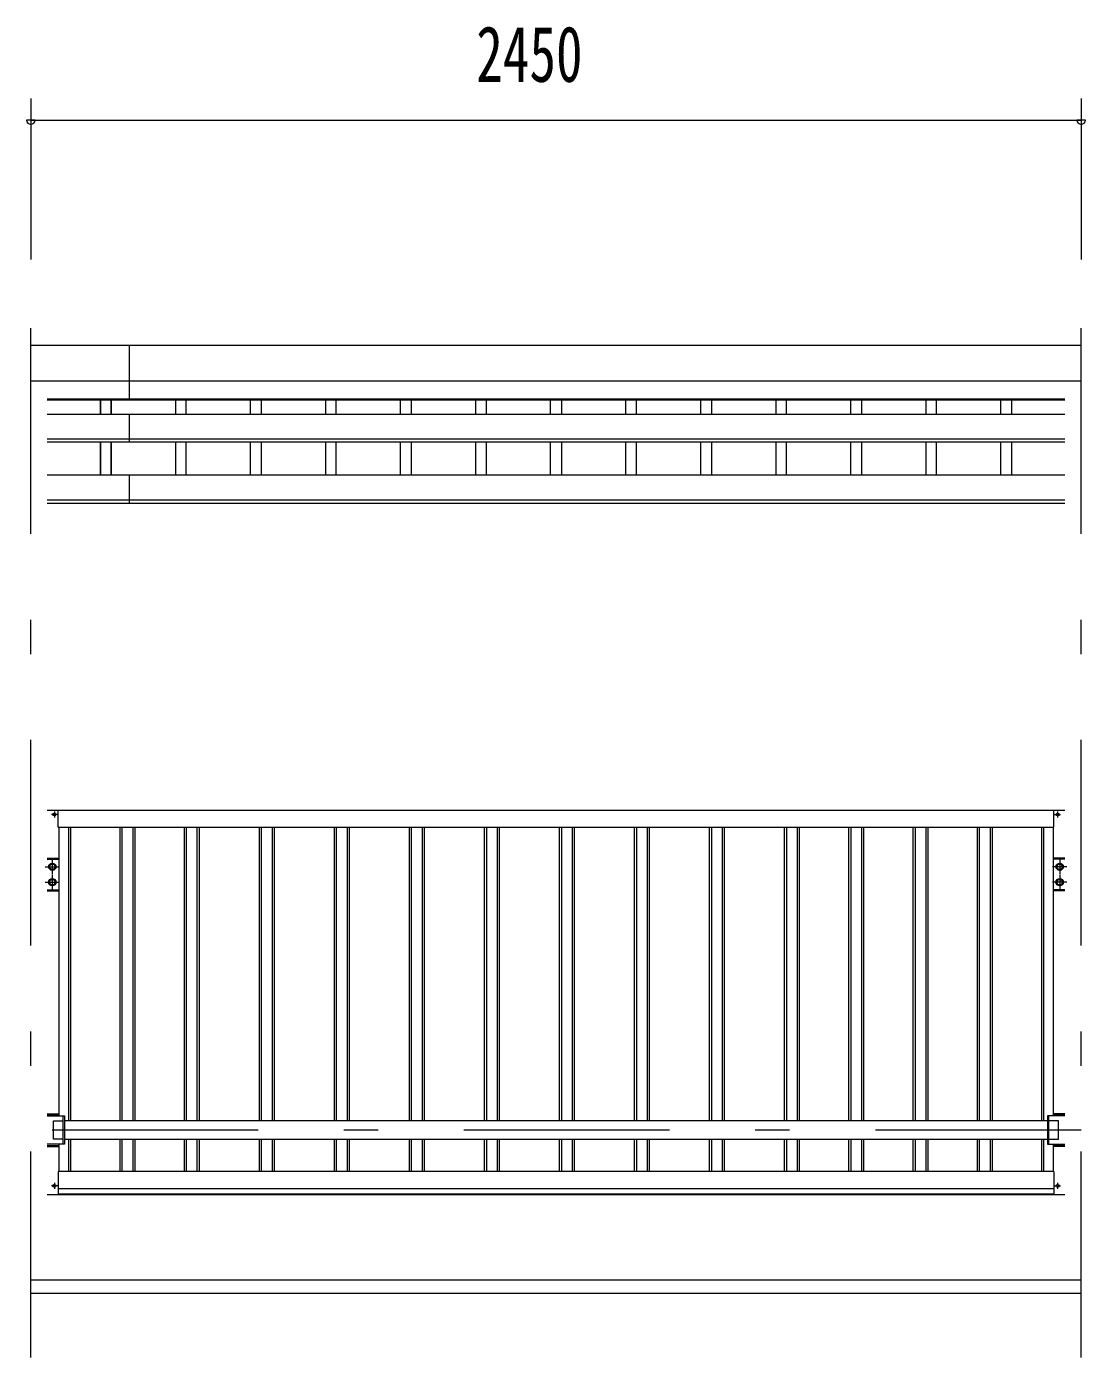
# Model space of a CAD drawing. Units: millimetres, scale not verified. Extents: x -23102 to 23102, y -10142 to 10142.
# Drawn here: x -14801 to -12331, y 1687 to 4790 of the extents above; entities that cross this region are included whole.
import ezdxf
from ezdxf.enums import TextEntityAlignment as Align

# ---------------------------------------------------------------- set-up
doc = ezdxf.new("R2010")
doc.units = ezdxf.units.MM
doc.header["$LTSCALE"] = 40
doc.linetypes.add('USER3', pattern=[24, 12, -5, 2, -5])
for name, color, linetype, lineweight in [('0-2_1-0BOLD', 7, 'Continuous', 18), ('0-3_1-2CENTER', 3, 'USER3', 18), ('0-4_1-4THIN', 4, 'Continuous', 18), ('0-5_1-5DIM', 3, 'Continuous', 18)]:
    doc.layers.add(name, color=color, linetype=linetype, lineweight=lineweight)
doc.styles.add('ＭＳ ゴシック', font='')
doc.styles.get('ＭＳ ゴシック').set_extended_font_data('MS Gothic')

msp = doc.modelspace()

# ---------------------------------------------------------------- linework, layer by layer
at = {"layer": '0-2_1-0BOLD'}
for p, q in [((-14790.69, 4047.36), (-12340.69, 4047.36)), ((-14560.69, 3918.97), (-14560.69, 4047.36)), ((-12340.69, 3963.71), (-14790.69, 3963.71)), ((-14752.54, 3922.52), (-12378.84, 3922.52)), ((-12378.84, 3918.97), (-14752.54, 3918.97)), ((-14752.54, 3886.76), (-12378.84, 3886.76)), ((-14560.69, 3822.03), (-14560.69, 3886.76)), ((-12378.84, 3827.93), (-14752.54, 3827.93)), ((-14752.54, 3822.03), (-12378.84, 3822.03)), ((-12378.84, 3744.31), (-14752.54, 3744.31)), ((-14560.69, 3678.33), (-14560.69, 3744.31)), ((-14752.54, 3686.67), (-12378.84, 3686.67)), ((-12378.84, 3678.33), (-14752.54, 3678.33)), ((-14752.54, 2963.17), (-12378.82, 2963.17)), ((-14736.36, 2953.38), (-14736.95, 2953.99)), ((-14736.36, 2952.96), (-14736.95, 2952.35)), ((-14735.9, 2953.84), (-14736.51, 2954.43)), ((-14735.9, 2952.51), (-14736.51, 2951.92)), ((-14735.48, 2953.84), (-14734.87, 2954.43)), ((-14735.48, 2952.51), (-14734.87, 2951.92)), ((-14735.02, 2953.38), (-14734.43, 2953.99)), ((-14735.02, 2952.96), (-14734.43, 2952.35)), ((-14727.29, 2923.17), (-14727.29, 2963.17)), ((-12404.07, 2923.17), (-12404.07, 2963.17)), ((-12396.34, 2953.38), (-12396.93, 2953.99)), ((-12396.34, 2952.96), (-12396.93, 2952.35)), ((-12395.88, 2953.84), (-12396.49, 2954.43)), ((-12395.88, 2952.51), (-12396.49, 2951.92)), ((-12395.46, 2953.84), (-12394.85, 2954.43)), ((-12395.46, 2952.51), (-12394.85, 2951.92)), ((-12395.01, 2953.38), (-12394.42, 2953.99)), ((-12395.01, 2952.96), (-12394.42, 2952.35)), ((-14727.29, 2923.17), (-12404.07, 2923.17)), ((-14725.69, 2923.17), (-14725.69, 2250.17)), ((-12405.67, 2923.17), (-12405.67, 2250.17)), ((-14752.54, 2851.17), (-14725.69, 2851.17)), ((-14752.54, 2848.87), (-14725.69, 2848.87)), ((-14740.69, 2838.68), (-14747.19, 2834.92)), ((-14747.19, 2834.92), (-14747.19, 2827.42)), ((-14734.19, 2834.92), (-14740.69, 2838.68)), ((-12378.82, 2851.17), (-12405.67, 2851.17)), ((-12378.82, 2848.87), (-12405.67, 2848.87)), ((-12397.17, 2834.92), (-12390.67, 2838.68)), ((-12390.67, 2838.68), (-12384.17, 2834.92)), ((-12384.17, 2834.92), (-12384.17, 2827.42)), ((-14740.69, 2802.68), (-14747.19, 2798.92)), ((-14747.19, 2798.92), (-14747.19, 2791.42)), ((-14734.19, 2798.92), (-14740.69, 2802.68)), ((-12397.17, 2798.92), (-12390.67, 2802.68)), ((-12390.67, 2802.68), (-12384.17, 2798.92)), ((-12384.17, 2798.92), (-12384.17, 2791.42)), ((-14752.54, 2777.47), (-14725.69, 2777.47)), ((-14752.54, 2775.17), (-14725.69, 2775.17)), ((-12378.82, 2777.47), (-12405.67, 2777.47)), ((-12378.82, 2775.17), (-12405.67, 2775.17)), ((-14752.53, 2255.17), (-14725.68, 2255.17)), ((-14752.53, 2252.87), (-14725.68, 2252.87)), ((-14738.18, 2195.82), (-14738.18, 2238.52)), ((-14738.18, 2238.52), (-14715.73, 2238.52)), ((-14715.73, 2184.17), (-14715.73, 2250.17)), ((-12418.83, 2238.52), (-14712.53, 2238.52)), ((-12415.63, 2184.17), (-12415.63, 2250.17)), ((-12393.18, 2238.52), (-12415.63, 2238.52)), ((-12378.83, 2255.17), (-12405.68, 2255.17)), ((-12378.83, 2252.87), (-12405.68, 2252.87)), ((-12393.18, 2195.82), (-12393.18, 2238.52)), ((-14752.53, 2181.47), (-14725.68, 2181.47)), ((-14752.53, 2179.17), (-14725.68, 2179.17)), ((-14715.73, 2195.82), (-14738.18, 2195.82)), ((-14725.69, 2184.17), (-14725.69, 2120.57)), ((-14712.53, 2195.82), (-12418.83, 2195.82)), ((-12415.63, 2195.82), (-12393.18, 2195.82)), ((-12378.83, 2181.47), (-12405.68, 2181.47)), ((-12378.83, 2179.17), (-12405.68, 2179.17)), ((-12405.67, 2184.17), (-12405.67, 2120.57)), ((-12404.07, 2120.57), (-14727.29, 2120.57)), ((-14727.29, 2120.57), (-14727.29, 2067.17)), ((-12404.07, 2120.57), (-12404.07, 2067.17)), ((-14736.36, 2087.38), (-14736.95, 2087.99)), ((-14736.36, 2086.96), (-14736.95, 2086.35)), ((-14735.9, 2087.84), (-14736.51, 2088.43)), ((-14735.9, 2086.51), (-14736.51, 2085.92)), ((-14735.48, 2087.84), (-14734.87, 2088.43)), ((-14735.48, 2086.51), (-14734.87, 2085.92)), ((-14735.02, 2087.38), (-14734.43, 2087.99)), ((-14735.02, 2086.96), (-14734.43, 2086.35)), ((-14727.29, 2080.57), (-12404.07, 2080.57)), ((-12396.34, 2087.38), (-12396.93, 2087.99)), ((-12396.34, 2086.96), (-12396.93, 2086.35)), ((-12395.88, 2087.84), (-12396.49, 2088.43)), ((-12395.88, 2086.51), (-12396.49, 2085.92)), ((-12395.46, 2087.84), (-12394.85, 2088.43)), ((-12395.46, 2086.51), (-12394.85, 2085.92)), ((-12395.01, 2087.38), (-12394.42, 2087.99)), ((-12395.01, 2086.96), (-12394.42, 2086.35)), ((-14752.54, 2067.17), (-12378.82, 2067.17)), ((-14727.29, 2068.77), (-12404.07, 2068.77)), ((-12340.69, 1867.17), (-14790.69, 1867.17)), ((-14790.69, 1837.17), (-12340.69, 1837.17))]:
    msp.add_line(p, q, dxfattribs=at)
for points in [[(-14734.19, 2834.92), (-14734.19, 2827.42), (-14740.69, 2823.67), (-14747.19, 2827.42)], [(-12397.17, 2834.92), (-12397.17, 2827.42), (-12390.67, 2823.67), (-12384.17, 2827.42)], [(-14734.19, 2798.92), (-14734.19, 2791.42), (-14740.69, 2787.67), (-14747.19, 2791.42)], [(-12397.17, 2798.92), (-12397.17, 2791.42), (-12390.67, 2787.67), (-12384.17, 2791.42)], [(-14752.53, 2250.17), (-14712.53, 2250.17), (-14712.53, 2184.17), (-14752.53, 2184.17)], [(-12378.83, 2250.17), (-12418.83, 2250.17), (-12418.83, 2184.17), (-12378.83, 2184.17)]]:
    msp.add_lwpolyline(points, dxfattribs=at)
for centre, radius in [((-14735.69, 2953.17), 3.54), ((-12395.67, 2953.17), 3.54), ((-14740.69, 2831.17), 8.5), ((-14740.69, 2831.17), 6.3), ((-12390.67, 2831.17), 8.5), ((-12390.67, 2831.17), 6.3), ((-14740.69, 2795.17), 8.5), ((-14740.69, 2795.17), 6.3), ((-12390.67, 2795.17), 8.5), ((-12390.67, 2795.17), 6.3), ((-14735.69, 2087.17), 3.54), ((-12395.67, 2087.17), 3.54)]:
    msp.add_circle(centre, radius, dxfattribs=at)
for centre, radius, start, end in [((-14735.69, 2953.17), 1.5, 123.11206, 146.88794), ((-14735.69, 2953.17), 1.5, 213.11206, 236.88794), ((-14736.57, 2953.17), 0.3, 315.99959, 44.00041), ((-14735.69, 2954.05), 0.3, 225.99959, 314.00041), ((-14735.69, 2952.29), 0.3, 45.99959, 134.00041), ((-14734.81, 2953.17), 0.3, 135.99959, 224.00041), ((-14735.69, 2953.17), 1.5, 33.11206, 56.88794), ((-14735.69, 2953.17), 1.5, 303.11206, 326.88794), ((-12395.67, 2953.17), 1.5, 123.11206, 146.88794), ((-12395.67, 2953.17), 1.5, 213.11206, 236.88794), ((-12396.55, 2953.17), 0.3, 315.99959, 44.00041), ((-12395.67, 2954.05), 0.3, 225.99959, 314.00041), ((-12395.67, 2952.29), 0.3, 45.99959, 134.00041), ((-12394.79, 2953.17), 0.3, 135.99959, 224.00041), ((-12395.67, 2953.17), 1.5, 33.11206, 56.88794), ((-12395.67, 2953.17), 1.5, 303.11206, 326.88794), ((-14735.69, 2087.17), 1.5, 123.11206, 146.88794), ((-14735.69, 2087.17), 1.5, 213.11206, 236.88794), ((-14736.57, 2087.17), 0.3, 315.99959, 44.00041), ((-14735.69, 2088.05), 0.3, 225.99959, 314.00041), ((-14735.69, 2086.29), 0.3, 45.99959, 134.00041), ((-14734.81, 2087.17), 0.3, 135.99959, 224.00041), ((-14735.69, 2087.17), 1.5, 33.11206, 56.88794), ((-14735.69, 2087.17), 1.5, 303.11206, 326.88794), ((-12395.67, 2087.17), 1.5, 123.11206, 146.88794), ((-12395.67, 2087.17), 1.5, 213.11206, 236.88794), ((-12396.55, 2087.17), 0.3, 315.99959, 44.00041), ((-12395.67, 2088.05), 0.3, 225.99959, 314.00041), ((-12395.67, 2086.29), 0.3, 45.99959, 134.00041), ((-12394.79, 2087.17), 0.3, 135.99959, 224.00041), ((-12395.67, 2087.17), 1.5, 33.11206, 56.88794), ((-12395.67, 2087.17), 1.5, 303.11206, 326.88794)]:
    msp.add_arc(centre, radius, start, end, dxfattribs=at)
at = {"layer": '0-3_1-2CENTER'}
for p, q in [((-14790.69, 1687.17), (-14790.69, 4197.37)), ((-12340.69, 1687.17), (-12340.69, 4197.37)), ((-14728.61, 2953.17), (-14742.77, 2953.17)), ((-14735.69, 2960.25), (-14735.69, 2946.09)), ((-12402.75, 2953.17), (-12388.59, 2953.17)), ((-12395.67, 2960.25), (-12395.67, 2946.09)), ((-14757.69, 2831.17), (-14723.69, 2831.17)), ((-14740.69, 2848.17), (-14740.69, 2814.17)), ((-12373.67, 2831.17), (-12407.67, 2831.17)), ((-12390.67, 2848.17), (-12390.67, 2814.17)), ((-14757.69, 2795.17), (-14723.69, 2795.17)), ((-14740.69, 2812.17), (-14740.69, 2778.17)), ((-12373.67, 2795.17), (-12407.67, 2795.17)), ((-12390.67, 2812.17), (-12390.67, 2778.17)), ((-12340.69, 2217.17), (-14790.69, 2217.17)), ((-14728.61, 2087.17), (-14742.77, 2087.17)), ((-14735.69, 2094.25), (-14735.69, 2080.09)), ((-12402.75, 2087.17), (-12388.59, 2087.17)), ((-12395.67, 2094.25), (-12395.67, 2080.09))]:
    msp.add_line(p, q, dxfattribs=at)
at = {"layer": '0-4_1-4THIN'}
for p, q in [((-14628.19, 3886.76), (-14628.19, 3918.97)), ((-14628.19, 3918.97), (-14628.19, 3886.76)), ((-14603.2, 3918.97), (-14603.2, 3886.76)), ((-14603.2, 3886.76), (-14603.2, 3918.97)), ((-14453.19, 3918.97), (-14453.19, 3886.76)), ((-14428.2, 3886.76), (-14428.2, 3918.97)), ((-14278.19, 3886.76), (-14278.19, 3918.97)), ((-14253.2, 3918.97), (-14253.2, 3886.76)), ((-14103.19, 3918.97), (-14103.19, 3886.76)), ((-14078.2, 3886.76), (-14078.2, 3918.97)), ((-13928.19, 3886.76), (-13928.19, 3918.97)), ((-13903.2, 3918.97), (-13903.2, 3886.76)), ((-13753.19, 3918.97), (-13753.19, 3886.76)), ((-13728.2, 3886.76), (-13728.2, 3918.97)), ((-13578.19, 3886.76), (-13578.19, 3918.97)), ((-13553.2, 3918.97), (-13553.2, 3886.76)), ((-13403.19, 3918.97), (-13403.19, 3886.76)), ((-13378.2, 3886.76), (-13378.2, 3918.97)), ((-13228.19, 3886.76), (-13228.19, 3918.97)), ((-13203.2, 3918.97), (-13203.2, 3886.76)), ((-13053.19, 3918.97), (-13053.19, 3886.76)), ((-13028.2, 3886.76), (-13028.2, 3918.97)), ((-12878.19, 3886.76), (-12878.19, 3918.97)), ((-12853.2, 3918.97), (-12853.2, 3886.76)), ((-12703.19, 3918.97), (-12703.19, 3886.76)), ((-12678.2, 3886.76), (-12678.2, 3918.97)), ((-12528.19, 3886.76), (-12528.19, 3918.97)), ((-12503.2, 3918.97), (-12503.2, 3886.76)), ((-14628.19, 3744.31), (-14628.19, 3822.03)), ((-14628.19, 3822.03), (-14628.19, 3744.31)), ((-14603.2, 3822.03), (-14603.2, 3744.31)), ((-14603.2, 3744.31), (-14603.2, 3822.03)), ((-14453.19, 3822.03), (-14453.19, 3744.31)), ((-14428.2, 3744.31), (-14428.2, 3822.03)), ((-14278.19, 3744.31), (-14278.19, 3822.03)), ((-14253.2, 3822.03), (-14253.2, 3744.31)), ((-14103.19, 3822.03), (-14103.19, 3744.31)), ((-14078.2, 3744.31), (-14078.2, 3822.03)), ((-13928.19, 3744.31), (-13928.19, 3822.03)), ((-13903.2, 3822.03), (-13903.2, 3744.31)), ((-13753.19, 3822.03), (-13753.19, 3744.31)), ((-13728.2, 3744.31), (-13728.2, 3822.03)), ((-13578.19, 3744.31), (-13578.19, 3822.03)), ((-13553.2, 3822.03), (-13553.2, 3744.31)), ((-13403.19, 3822.03), (-13403.19, 3744.31)), ((-13378.2, 3744.31), (-13378.2, 3822.03)), ((-13228.19, 3744.31), (-13228.19, 3822.03)), ((-13203.2, 3822.03), (-13203.2, 3744.31)), ((-13053.19, 3822.03), (-13053.19, 3744.31)), ((-13028.2, 3744.31), (-13028.2, 3822.03)), ((-12878.19, 3744.31), (-12878.19, 3822.03)), ((-12853.2, 3822.03), (-12853.2, 3744.31)), ((-12703.19, 3822.03), (-12703.19, 3744.31)), ((-12678.2, 3744.31), (-12678.2, 3822.03)), ((-12528.19, 3744.31), (-12528.19, 3822.03)), ((-12503.2, 3822.03), (-12503.2, 3744.31)), ((-14703.19, 2923.17), (-14703.19, 2238.52)), ((-14703.18, 2923.17), (-14703.18, 2238.52)), ((-14698.19, 2923.17), (-14698.19, 2238.52)), ((-14698.18, 2923.17), (-14698.18, 2238.52)), ((-14583.18, 2923.17), (-14583.18, 2238.52)), ((-14583.18, 2923.17), (-14583.18, 2238.52)), ((-14578.18, 2923.17), (-14578.18, 2238.52)), ((-14578.18, 2923.17), (-14578.18, 2238.52)), ((-14553.18, 2923.17), (-14553.18, 2238.52)), ((-14553.18, 2923.17), (-14553.18, 2238.52)), ((-14548.18, 2923.17), (-14548.18, 2238.52)), ((-14548.18, 2923.17), (-14548.18, 2238.52)), ((-14433.18, 2923.17), (-14433.18, 2238.52)), ((-14428.18, 2923.17), (-14428.18, 2238.52)), ((-14403.18, 2923.17), (-14403.18, 2238.52)), ((-14398.18, 2923.17), (-14398.18, 2238.52)), ((-14258.18, 2923.17), (-14258.18, 2238.52)), ((-14253.18, 2923.17), (-14253.18, 2238.52)), ((-14228.18, 2923.17), (-14228.18, 2238.52)), ((-14223.18, 2923.17), (-14223.18, 2238.52)), ((-14083.18, 2923.17), (-14083.18, 2238.52)), ((-14078.18, 2923.17), (-14078.18, 2238.52)), ((-14053.18, 2923.17), (-14053.18, 2238.52)), ((-14048.18, 2923.17), (-14048.18, 2238.52)), ((-13908.18, 2923.17), (-13908.18, 2238.52)), ((-13903.18, 2923.17), (-13903.18, 2238.52)), ((-13878.18, 2923.17), (-13878.18, 2238.52)), ((-13873.18, 2923.17), (-13873.18, 2238.52)), ((-13733.18, 2923.17), (-13733.18, 2238.52)), ((-13728.18, 2923.17), (-13728.18, 2238.52)), ((-13703.18, 2923.17), (-13703.18, 2238.52)), ((-13698.18, 2923.17), (-13698.18, 2238.52)), ((-13558.18, 2923.17), (-13558.18, 2238.52)), ((-13553.18, 2923.17), (-13553.18, 2238.52)), ((-13528.18, 2923.17), (-13528.18, 2238.52)), ((-13523.18, 2923.17), (-13523.18, 2238.52)), ((-13383.18, 2923.17), (-13383.18, 2238.52)), ((-13378.18, 2923.17), (-13378.18, 2238.52)), ((-13353.18, 2923.17), (-13353.18, 2238.52)), ((-13348.18, 2923.17), (-13348.18, 2238.52)), ((-13208.18, 2923.17), (-13208.18, 2238.52)), ((-13203.18, 2923.17), (-13203.18, 2238.52)), ((-13178.18, 2923.17), (-13178.18, 2238.52)), ((-13173.18, 2923.17), (-13173.18, 2238.52)), ((-13033.18, 2923.17), (-13033.18, 2238.52)), ((-13028.18, 2923.17), (-13028.18, 2238.52)), ((-13003.18, 2923.17), (-13003.18, 2238.52)), ((-12998.18, 2923.17), (-12998.18, 2238.52)), ((-12883.18, 2923.17), (-12883.18, 2238.52)), ((-12878.18, 2923.17), (-12878.18, 2238.52)), ((-12853.18, 2923.17), (-12853.18, 2238.52)), ((-12848.18, 2923.17), (-12848.18, 2238.52)), ((-12733.18, 2923.17), (-12733.18, 2238.52)), ((-12728.18, 2923.17), (-12728.18, 2238.52)), ((-12703.18, 2923.17), (-12703.18, 2238.52)), ((-12698.18, 2923.17), (-12698.18, 2238.52)), ((-12583.18, 2923.17), (-12583.18, 2238.52)), ((-12578.18, 2923.17), (-12578.18, 2238.52)), ((-12553.18, 2923.17), (-12553.18, 2238.52)), ((-12548.18, 2923.17), (-12548.18, 2238.52)), ((-12433.18, 2923.17), (-12433.18, 2238.52)), ((-12433.17, 2923.17), (-12433.17, 2238.52)), ((-12428.18, 2923.17), (-12428.18, 2238.52)), ((-12428.17, 2923.17), (-12428.17, 2238.52)), ((-14703.19, 2195.82), (-14703.19, 2120.57)), ((-14703.18, 2195.82), (-14703.18, 2120.57)), ((-14698.19, 2195.82), (-14698.19, 2120.57)), ((-14698.18, 2195.82), (-14698.18, 2120.57)), ((-14583.18, 2195.82), (-14583.18, 2120.57)), ((-14583.18, 2195.82), (-14583.18, 2120.57)), ((-14578.18, 2195.82), (-14578.18, 2120.57)), ((-14578.18, 2195.82), (-14578.18, 2120.57)), ((-14553.18, 2195.82), (-14553.18, 2120.57)), ((-14553.18, 2195.82), (-14553.18, 2120.57)), ((-14548.18, 2195.82), (-14548.18, 2120.57)), ((-14548.18, 2195.82), (-14548.18, 2120.57)), ((-14433.18, 2195.82), (-14433.18, 2120.57)), ((-14428.18, 2195.82), (-14428.18, 2120.57)), ((-14403.18, 2195.82), (-14403.18, 2120.57)), ((-14398.18, 2195.82), (-14398.18, 2120.57)), ((-14258.18, 2195.82), (-14258.18, 2120.57)), ((-14253.18, 2195.82), (-14253.18, 2120.57)), ((-14228.18, 2195.82), (-14228.18, 2120.57)), ((-14223.18, 2195.82), (-14223.18, 2120.57)), ((-14083.18, 2195.82), (-14083.18, 2120.57)), ((-14078.18, 2195.82), (-14078.18, 2120.57)), ((-14053.18, 2195.82), (-14053.18, 2120.57)), ((-14048.18, 2195.82), (-14048.18, 2120.57)), ((-13908.18, 2195.82), (-13908.18, 2120.57)), ((-13903.18, 2195.82), (-13903.18, 2120.57)), ((-13878.18, 2195.82), (-13878.18, 2120.57)), ((-13873.18, 2195.82), (-13873.18, 2120.57)), ((-13733.18, 2195.82), (-13733.18, 2120.57)), ((-13728.18, 2195.82), (-13728.18, 2120.57)), ((-13703.18, 2195.82), (-13703.18, 2120.57)), ((-13698.18, 2195.82), (-13698.18, 2120.57)), ((-13558.18, 2195.82), (-13558.18, 2120.57)), ((-13553.18, 2195.82), (-13553.18, 2120.57)), ((-13528.18, 2195.82), (-13528.18, 2120.57)), ((-13523.18, 2195.82), (-13523.18, 2120.57)), ((-13383.18, 2195.82), (-13383.18, 2120.57)), ((-13378.18, 2195.82), (-13378.18, 2120.57)), ((-13353.18, 2195.82), (-13353.18, 2120.57)), ((-13348.18, 2195.82), (-13348.18, 2120.57)), ((-13208.18, 2195.82), (-13208.18, 2120.57)), ((-13203.18, 2195.82), (-13203.18, 2120.57)), ((-13178.18, 2195.82), (-13178.18, 2120.57)), ((-13173.18, 2195.82), (-13173.18, 2120.57)), ((-13033.18, 2195.82), (-13033.18, 2120.57)), ((-13028.18, 2195.82), (-13028.18, 2120.57)), ((-13003.18, 2195.82), (-13003.18, 2120.57)), ((-12998.18, 2195.82), (-12998.18, 2120.57)), ((-12883.18, 2195.82), (-12883.18, 2120.57)), ((-12878.18, 2195.82), (-12878.18, 2120.57)), ((-12853.18, 2195.82), (-12853.18, 2120.57)), ((-12848.18, 2195.82), (-12848.18, 2120.57)), ((-12733.18, 2195.82), (-12733.18, 2120.57)), ((-12728.18, 2195.82), (-12728.18, 2120.57)), ((-12703.18, 2195.82), (-12703.18, 2120.57)), ((-12698.18, 2195.82), (-12698.18, 2120.57)), ((-12583.18, 2195.82), (-12583.18, 2120.57)), ((-12578.18, 2195.82), (-12578.18, 2120.57)), ((-12553.18, 2195.82), (-12553.18, 2120.57)), ((-12548.18, 2195.82), (-12548.18, 2120.57)), ((-12433.18, 2195.82), (-12433.18, 2120.57)), ((-12433.17, 2195.82), (-12433.17, 2120.57)), ((-12428.18, 2195.82), (-12428.18, 2120.57)), ((-12428.17, 2195.82), (-12428.17, 2120.57))]:
    msp.add_line(p, q, dxfattribs=at)
at = {"layer": '0-5_1-5DIM'}
for p, q in [((-14790.69, 4622.18), (-14790.69, 4247.37)), ((-12340.69, 4622.18), (-12340.69, 4247.37)), ((-14780.69, 4572.17), (-14800.69, 4572.17)), ((-14790.69, 4572.18), (-12340.69, 4572.18)), ((-12330.69, 4572.17), (-12350.69, 4572.17))]:
    msp.add_line(p, q, dxfattribs=at)
for centre in [(-14790.69, 4572.17), (-12340.69, 4572.17)]:
    msp.add_arc(centre, 10, 180, 0, dxfattribs=at)

# ---------------------------------------------------------------- texts
at = {"layer": '0-5_1-5DIM', "color": 7, "style": 'ＭＳ ゴシック', "width": 0.7}
msp.add_text('2450', height=130.2, dxfattribs=at).set_placement((-13751.7, 4622.17), align=Align.BOTTOM_LEFT)

doc.saveas('drawing.dxf')
